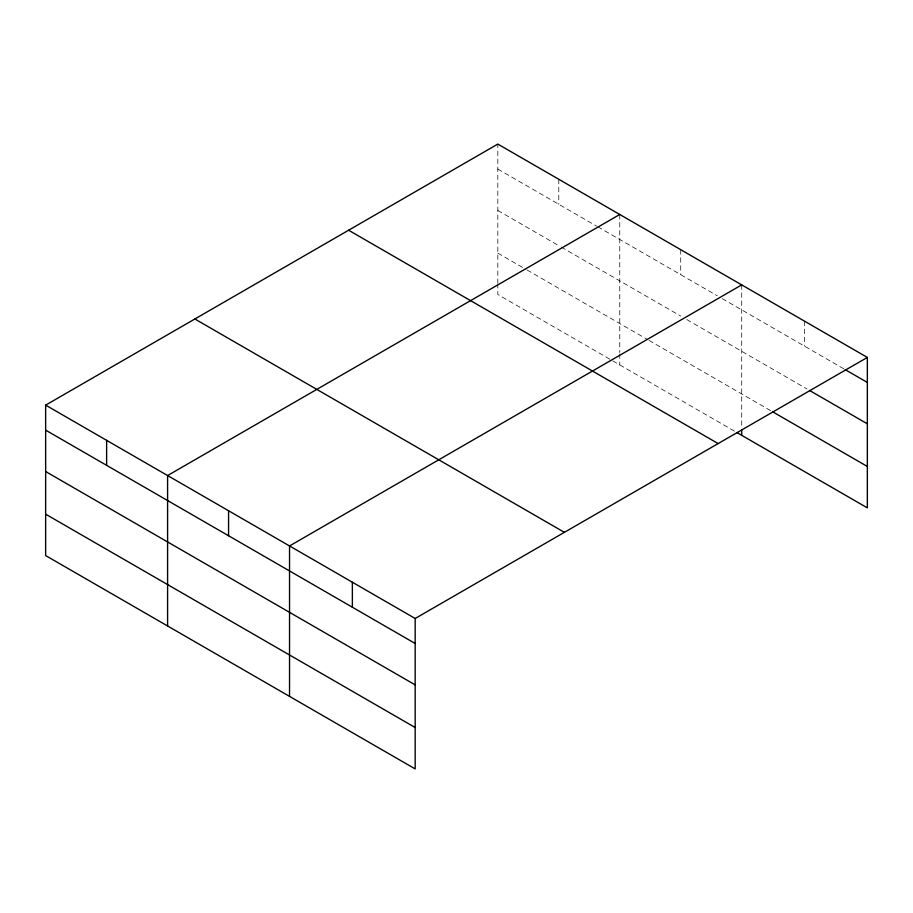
<?xml version="1.0" encoding="UTF-8"?>
<svg xmlns="http://www.w3.org/2000/svg" width="913" height="913" viewBox="0 0 913 913"><rect width="100%" height="100%" fill="white"/><g stroke="black" fill="none" stroke-linecap="round" stroke-linejoin="round"><path stroke-width="0.68" stroke-dasharray="4.57 3.42" d="M497.825 283.475L497.825 144.083M497.825 169.076L596.6 226.104M597.81 226.812L717.321 295.801M722.194 298.619L843.943 368.909M497.825 210.469L558.79 245.677M561.233 247.081L680.733 316.081M686.838 319.596L806.989 388.972M497.825 253.118L525.865 269.312M527.086 270.02L647.808 339.716M649.029 340.423L771.268 410.998M734.394 431.096L497.825 294.511L497.825 284.856M804.536 321.159L804.536 346.153M741.71 284.89L741.71 428.425M680.733 249.683L680.733 274.687M619.767 214.487L619.767 352.498M619.767 353.879L619.767 364.915M558.79 179.279L558.79 204.284"/><path stroke-width="1.37" d="M736.837 432.511L867.35 507.868L867.35 357.428L497.825 144.083L45.65 405.132L45.65 555.572L415.175 768.917L415.175 618.489L45.65 405.132M619.767 214.487L167.593 475.547L167.593 625.976M741.71 284.89L289.535 545.951L289.535 696.379M415.175 618.489L867.35 357.428M845.176 369.628L867.35 382.421M809.454 390.399L867.35 423.815M772.501 411.706L867.35 466.463M348.606 230.224L718.132 443.57M194.868 318.991L564.394 532.336M45.65 430.137L415.175 643.482M45.65 471.53L415.175 684.876M45.65 514.179L415.175 727.524M741.71 429.806L741.71 435.33M352.361 582.22L352.361 607.213M228.57 510.744L228.57 535.737M106.627 440.34L106.627 465.333"/></g></svg>
